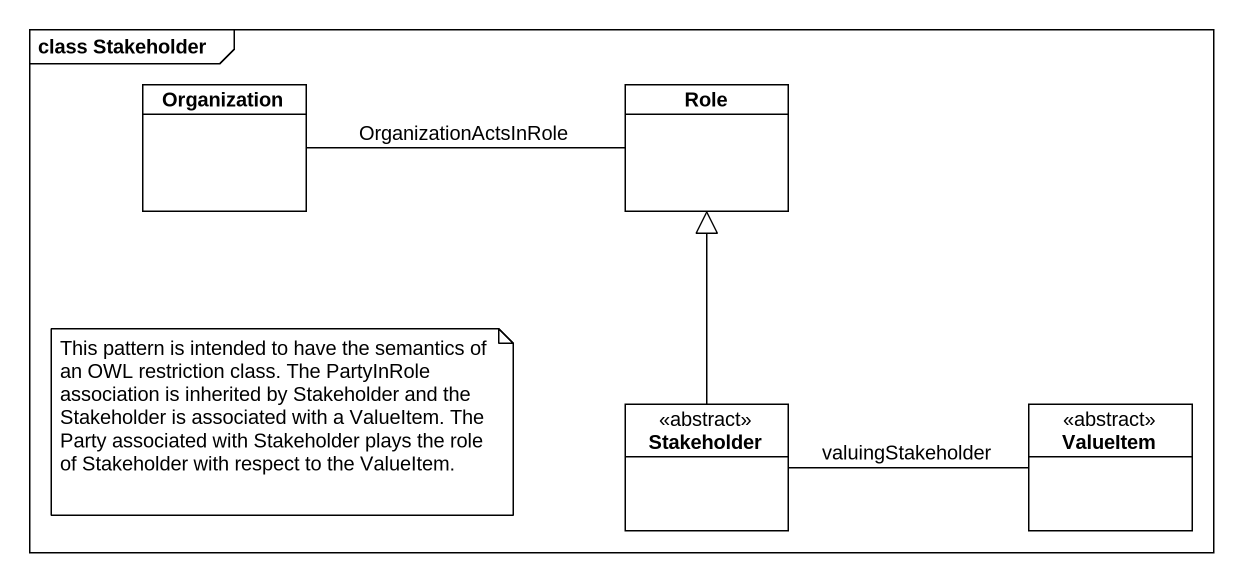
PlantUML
@startuml
mainframe class Stakeholder
hide circle
hide empty members
class Organization
class Role
class Stakeholder <<abstract>>
class ValueItem <<abstract>>
Organization -right- Role : OrganizationActsInRole
Stakeholder -up-|> Role
ValueItem -left- Stakeholder : valuingStakeholder
note as N1
  This pattern is intended to have the semantics of an OWL restriction class. The PartyInRole association is inherited by Stakeholder and the Stakeholder is associated with a ValueItem. The Party associated with Stakeholder plays the role of Stakeholder with respect to the ValueItem.
end note
@enduml
